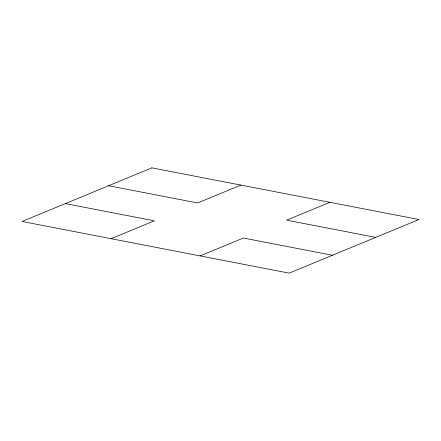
<?xml version="1.0" encoding="UTF-8"?>
<svg xmlns="http://www.w3.org/2000/svg" width="441" height="441" viewBox="0 0 441 441"><rect width="100%" height="100%" fill="white"/><g stroke="black" fill="none" stroke-linecap="round" stroke-linejoin="round"><path stroke-width="0.66" d="M111.088 238.691L154.35 220.825L65.312 203.604M240.88 185.093L197.612 202.959L108.58 185.738M200.12 255.907L243.388 238.041L332.42 255.262M329.912 202.309L286.65 220.175L375.688 237.396M151.842 167.872L22.05 221.47L289.158 273.128L418.95 219.53L151.842 167.872"/></g></svg>
